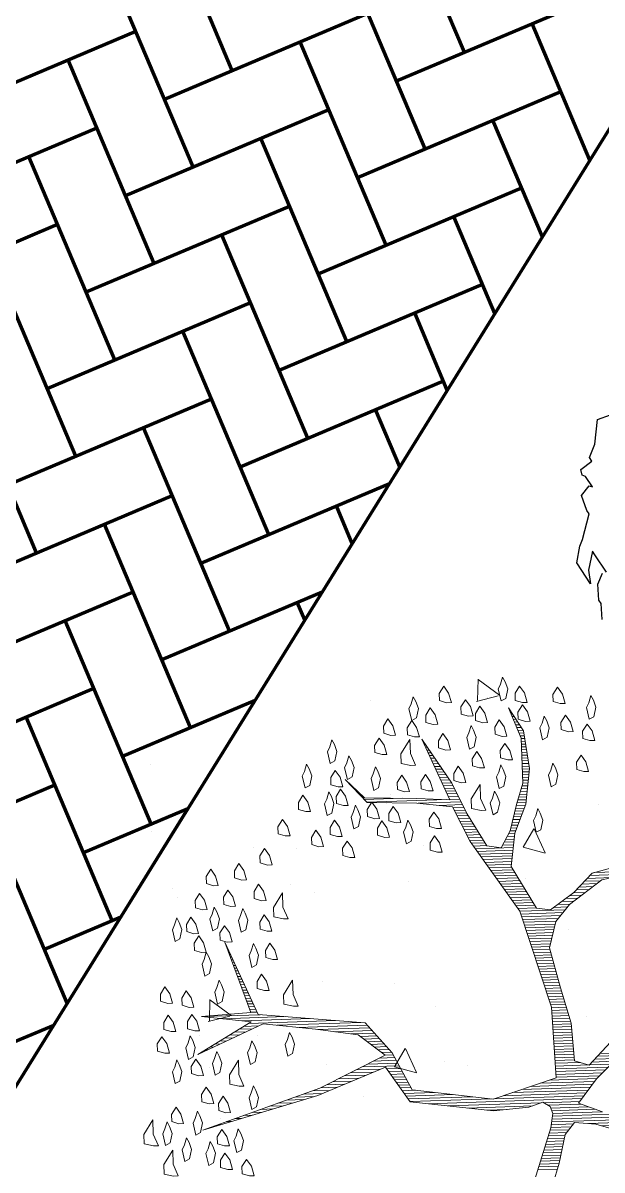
# Model space of a CAD drawing. Header units: millimetres. Extents: x 111 to 1506, y 14 to 566.
# Drawn here: x 227.271 to 228.719, y 175.771 to 178.639 of the extents above; entities that cross this region are included whole.
import ezdxf

# ---------------------------------------------------------------- set-up
doc = ezdxf.new("R2010")
doc.units = ezdxf.units.MM
doc.layers.add('ARBOLES', color=78, linetype='Continuous', lineweight=5)
doc.layers.add('G', color=254, linetype='Continuous', lineweight=5)
doc.layers.add('fer', color=8, linetype='Continuous')

# ---------------------------------------------------------------- blocks, each defined once
blk = doc.blocks.new('tr')
at = {"layer": 'fer', "color": 97}
for p, q in [((1379.3182, 205.1489), (1379.2825, 205.1316)), ((1379.3182, 205.1489), (1379.2825, 205.1316)), ((1379.2052, 205.1142), (1379.1754, 205.0709)), ((1379.2052, 205.1142), (1379.1754, 205.0709)), ((1379.2766, 205.1229), (1379.2409, 205.1056)), ((1379.2766, 205.1229), (1379.2409, 205.1056)), ((1379.2825, 205.1316), (1379.2766, 205.1229)), ((1379.2825, 205.1316), (1379.2766, 205.1229)), ((1379.2409, 205.1056), (1379.2111, 205.1056)), ((1379.2409, 205.1056), (1379.2111, 205.1056)), ((1379.2468, 205.0882), (1379.2111, 205.0363)), ((1379.2468, 205.0882), (1379.2111, 205.0363)), ((1379.2171, 205.0709), (1379.2468, 205.0882)), ((1379.2171, 205.0709), (1379.2468, 205.0882)), ((1379.1695, 205.0622), (1379.2171, 205.0709)), ((1379.1754, 205.0709), (1379.1695, 205.0622)), ((1379.1695, 205.0622), (1379.2171, 205.0709)), ((1379.1754, 205.0709), (1379.1695, 205.0622)), ((1379.1516, 205.0276), (1379.0862, 205.0189)), ((1379.1516, 205.0276), (1379.0862, 205.0189)), ((1379.1695, 205.0276), (1379.1516, 205.0276)), ((1379.1695, 205.0276), (1379.1516, 205.0276)), ((1379.2111, 205.0363), (1379.1695, 205.0276)), ((1379.2111, 205.0363), (1379.1695, 205.0276)), ((1379.0207, 205.0016), (1379.0028, 204.9756)), ((1379.0207, 205.0016), (1379.0028, 204.9756)), ((1379.0207, 204.9929), (1379.0207, 205.0016)), ((1379.0207, 204.9929), (1379.0207, 205.0016)), ((1379.0802, 205.0103), (1379.0505, 204.9843)), ((1379.0802, 205.0103), (1379.0505, 204.9843)), ((1379.0862, 205.0189), (1379.0802, 205.0103)), ((1379.0862, 205.0189), (1379.0802, 205.0103)), ((1379.0862, 205.0189), (1379.0862, 205.0189)), ((1379.0862, 205.0189), (1379.0862, 205.0189)), ((1378.86, 204.9496), (1378.8362, 204.9756)), ((1378.86, 204.9496), (1378.8362, 204.9756)), ((1378.9195, 204.9669), (1378.8898, 204.9583)), ((1378.9195, 204.9669), (1378.8898, 204.9583)), ((1378.9552, 204.9669), (1378.9195, 204.9669)), ((1378.9552, 204.9669), (1378.9195, 204.9669)), ((1378.9612, 204.9756), (1378.9552, 204.9669)), ((1378.9612, 204.9756), (1378.9552, 204.9669)), ((1378.9909, 204.9583), (1378.9612, 204.9756)), ((1378.9909, 204.9583), (1378.9612, 204.9756)), ((1379.0028, 204.9669), (1378.9909, 204.9583)), ((1379.0028, 204.9669), (1378.9909, 204.9583)), ((1379.0028, 204.9756), (1379.0028, 204.9669)), ((1379.0028, 204.9756), (1379.0028, 204.9669)), ((1379.0505, 204.9843), (1379.0207, 204.9929)), ((1379.0505, 204.9843), (1379.0207, 204.9929)), ((1379.0505, 204.9843), (1379.0505, 204.9843)), ((1379.0505, 204.9843), (1379.0505, 204.9843)), ((1379.0505, 204.9843), (1379.0505, 204.9843)), ((1379.0505, 204.9843), (1379.0505, 204.9843)), ((1378.8898, 204.9583), (1378.86, 204.9496)), ((1378.8898, 204.9583), (1378.86, 204.9496))]:
    blk.add_line(p, q, dxfattribs=at)
blk = doc.blocks.new('*X16')
at = {"color": 0}
for p, q in [((17.5775, 17.92), (17.578, 17.92)), ((17.5814, 17.91), (17.584, 17.91)), ((17.5852, 17.9), (17.59, 17.9)), ((17.5891, 17.89), (17.596, 17.89)), ((17.5929, 17.88), (17.602, 17.88)), ((17.5967, 17.87), (17.608, 17.87)), ((17.6006, 17.86), (17.614, 17.86)), ((17.6044, 17.85), (17.62, 17.85)), ((17.2621, 17.82), (17.2622, 17.82)), ((17.2663, 17.81), (17.2685, 17.81)), ((17.6083, 17.84), (17.626, 17.84)), ((17.6121, 17.83), (17.6285, 17.83)), ((17.616, 17.82), (17.6298, 17.82)), ((17.6191, 17.81), (17.631, 17.81)), ((17.2706, 17.8), (17.2748, 17.8)), ((17.2748, 17.79), (17.2811, 17.79)), ((17.279, 17.78), (17.2874, 17.78)), ((17.2832, 17.77), (17.2937, 17.77)), ((17.6191, 17.8), (17.6323, 17.8)), ((17.6191, 17.79), (17.6335, 17.79)), ((17.6191, 17.78), (17.6348, 17.78)), ((17.6191, 17.77), (17.636, 17.77)), ((17.2875, 17.76), (17.3001, 17.76)), ((17.2917, 17.75), (17.3064, 17.75)), ((17.2959, 17.74), (17.3127, 17.74)), ((17.3002, 17.73), (17.319, 17.73)), ((17.6191, 17.76), (17.6373, 17.76)), ((17.6191, 17.75), (17.6385, 17.75)), ((17.6191, 17.74), (17.6398, 17.74)), ((17.6191, 17.73), (17.641, 17.73)), ((16.9852, 17.68), (16.9856, 17.68)), ((17.3044, 17.72), (17.3253, 17.72)), ((17.3086, 17.71), (17.3316, 17.71)), ((17.3129, 17.7), (17.3379, 17.7)), ((17.3171, 17.69), (17.3443, 17.69)), ((17.3213, 17.68), (17.3506, 17.68)), ((17.6191, 17.72), (17.6423, 17.72)), ((17.6191, 17.71), (17.6435, 17.71)), ((17.6191, 17.7), (17.6445, 17.7)), ((17.6191, 17.69), (17.6431, 17.69)), ((17.6191, 17.68), (17.6418, 17.68)), ((16.9942, 17.67), (16.9956, 17.67)), ((17.0032, 17.66), (17.0056, 17.66)), ((17.0122, 17.65), (17.0156, 17.65)), ((17.0212, 17.64), (17.0256, 17.64)), ((17.3256, 17.67), (17.3569, 17.67)), ((17.3298, 17.66), (17.3632, 17.66)), ((17.334, 17.65), (17.368, 17.65)), ((17.3382, 17.64), (17.3727, 17.64)), ((17.6157, 17.64), (17.6365, 17.64)), ((17.619, 17.65), (17.6378, 17.65)), ((17.6191, 17.67), (17.6405, 17.67)), ((17.6191, 17.66), (17.6391, 17.66)), ((17.0302, 17.63), (17.0356, 17.63)), ((17.0392, 17.62), (17.0456, 17.62)), ((17.0482, 17.61), (17.1861, 17.61)), ((17.0572, 17.6), (17.3444, 17.6)), ((17.3425, 17.63), (17.3773, 17.63)), ((17.3467, 17.62), (17.3819, 17.62)), ((17.3509, 17.61), (17.3865, 17.61)), ((17.3552, 17.6), (17.3911, 17.6)), ((17.6024, 17.6), (17.6311, 17.6)), ((17.6057, 17.61), (17.6325, 17.61)), ((17.6091, 17.62), (17.6338, 17.62)), ((17.6124, 17.63), (17.6351, 17.63)), ((17.2417, 17.59), (17.3957, 17.59)), ((17.3167, 17.58), (17.4003, 17.58)), ((17.3657, 17.57), (17.405, 17.57)), ((17.3704, 17.56), (17.4096, 17.56)), ((17.5899, 17.56), (17.6219, 17.56)), ((17.5926, 17.57), (17.6261, 17.57)), ((17.5957, 17.58), (17.6285, 17.58)), ((17.5991, 17.59), (17.6298, 17.59)), ((17.3751, 17.55), (17.4142, 17.55)), ((17.3797, 17.54), (17.4197, 17.54)), ((17.3844, 17.53), (17.4254, 17.53)), ((17.3891, 17.52), (17.4311, 17.52)), ((17.579, 17.52), (17.6053, 17.52)), ((17.5817, 17.53), (17.6094, 17.53)), ((17.5844, 17.54), (17.6136, 17.54)), ((17.5872, 17.55), (17.6178, 17.55)), ((17.3937, 17.51), (17.4369, 17.51)), ((17.3984, 17.5), (17.4426, 17.5)), ((17.4031, 17.49), (17.4483, 17.49)), ((17.4077, 17.48), (17.454, 17.48)), ((17.568, 17.48), (17.5886, 17.48)), ((17.5708, 17.49), (17.5928, 17.49)), ((17.5735, 17.5), (17.5969, 17.5)), ((17.5762, 17.51), (17.6011, 17.51)), ((17.4124, 17.47), (17.4597, 17.47)), ((17.4171, 17.46), (17.4654, 17.46)), ((17.4217, 17.45), (17.4711, 17.45)), ((17.4276, 17.44), (17.4769, 17.44)), ((17.5452, 17.44), (17.5806, 17.44)), ((17.5509, 17.45), (17.582, 17.45)), ((17.5566, 17.46), (17.5834, 17.46)), ((17.5623, 17.47), (17.5849, 17.47)), ((17.4343, 17.43), (17.4826, 17.43)), ((17.441, 17.42), (17.5777, 17.42)), ((17.4476, 17.41), (17.5763, 17.41)), ((17.4543, 17.4), (17.5749, 17.4)), ((17.5394, 17.43), (17.5792, 17.43)), ((17.461, 17.39), (17.5734, 17.39)), ((17.4676, 17.38), (17.572, 17.38)), ((17.4743, 17.37), (17.5706, 17.37)), ((17.481, 17.36), (17.5692, 17.36)), ((17.4876, 17.35), (17.5695, 17.35)), ((17.4943, 17.34), (17.5751, 17.34)), ((17.501, 17.33), (17.5807, 17.33)), ((17.5076, 17.32), (17.5862, 17.32)), ((17.5143, 17.31), (17.5918, 17.31)), ((17.8487, 17.31), (17.9816, 17.31)), ((17.8637, 17.32), (18.0288, 17.32)), ((17.521, 17.3), (17.5973, 17.3)), ((17.5276, 17.29), (17.6029, 17.29)), ((17.5343, 17.28), (17.6084, 17.28)), ((17.541, 17.27), (17.614, 17.27)), ((17.8087, 17.27), (17.859, 17.27)), ((17.8187, 17.28), (17.873, 17.28)), ((17.8287, 17.29), (17.887, 17.29)), ((17.8387, 17.3), (17.9283, 17.3)), ((17.5476, 17.26), (17.6195, 17.26)), ((17.5543, 17.25), (17.6251, 17.25)), ((17.561, 17.24), (17.6307, 17.24)), ((17.5676, 17.23), (17.6362, 17.23)), ((17.7599, 17.23), (17.803, 17.23)), ((17.7741, 17.24), (17.817, 17.24)), ((17.7884, 17.25), (17.831, 17.25)), ((17.7987, 17.26), (17.845, 17.26)), ((17.5743, 17.22), (17.6418, 17.22)), ((17.581, 17.21), (17.6473, 17.21)), ((17.5876, 17.2), (17.6529, 17.2)), ((17.5939, 17.19), (17.7568, 17.19)), ((17.717, 17.2), (17.7653, 17.2)), ((17.7313, 17.21), (17.775, 17.21)), ((17.7456, 17.22), (17.789, 17.22)), ((17.5968, 17.18), (17.7482, 17.18)), ((17.5998, 17.17), (17.7396, 17.17)), ((17.6027, 17.16), (17.731, 17.16)), ((17.6056, 17.15), (17.7225, 17.15)), ((16.5321, 17.11), (16.5325, 17.11)), ((17.6085, 17.14), (17.7189, 17.14)), ((17.6115, 17.13), (17.7161, 17.13)), ((17.6144, 17.12), (17.7134, 17.12)), ((17.6173, 17.11), (17.7107, 17.11)), ((16.5355, 17.1), (16.5367, 17.1)), ((16.5388, 17.09), (16.5409, 17.09)), ((16.5421, 17.08), (16.5451, 17.08)), ((16.5454, 17.07), (16.5493, 17.07)), ((17.6203, 17.1), (17.7079, 17.1)), ((17.6232, 17.09), (17.7052, 17.09)), ((17.6261, 17.08), (17.7025, 17.08)), ((17.629, 17.07), (17.6998, 17.07)), ((16.5488, 17.06), (16.5535, 17.06)), ((16.5521, 17.05), (16.5577, 17.05)), ((16.5554, 17.04), (16.5619, 17.04)), ((16.5588, 17.03), (16.566, 17.03)), ((17.632, 17.06), (17.697, 17.06)), ((17.6349, 17.05), (17.6968, 17.05)), ((17.6378, 17.04), (17.6992, 17.04)), ((17.6407, 17.03), (17.7015, 17.03)), ((16.5621, 17.02), (16.5702, 17.02)), ((16.5654, 17.01), (16.5744, 17.01)), ((16.5688, 17), (16.5786, 17)), ((16.5721, 16.99), (16.5828, 16.99)), ((16.5754, 16.98), (16.587, 16.98)), ((17.6437, 17.02), (17.7039, 17.02)), ((17.6466, 17.01), (17.7062, 17.01)), ((17.6495, 17), (17.7086, 17)), ((17.6524, 16.99), (17.7109, 16.99)), ((17.6554, 16.98), (17.7133, 16.98)), ((16.5788, 16.97), (16.5912, 16.97)), ((16.5821, 16.96), (16.5954, 16.96)), ((16.5854, 16.95), (16.5996, 16.95)), ((16.5888, 16.94), (16.6038, 16.94)), ((17.6583, 16.97), (17.7156, 16.97)), ((17.6612, 16.96), (17.718, 16.96)), ((17.6642, 16.95), (17.7204, 16.95)), ((17.6671, 16.94), (17.7227, 16.94)), ((16.5921, 16.93), (16.608, 16.93)), ((16.5954, 16.92), (16.6122, 16.92)), ((16.5988, 16.91), (16.6164, 16.91)), ((16.6021, 16.9), (16.6206, 16.9)), ((17.67, 16.93), (17.7251, 16.93)), ((17.6729, 16.92), (17.7274, 16.92)), ((17.6759, 16.91), (17.7298, 16.91)), ((17.6788, 16.9), (17.7324, 16.9)), ((16.6054, 16.89), (16.6248, 16.89)), ((16.6088, 16.88), (16.629, 16.88)), ((16.6121, 16.87), (16.6331, 16.87)), ((16.6154, 16.86), (16.6373, 16.86)), ((17.6817, 16.89), (17.7351, 16.89)), ((17.6846, 16.88), (17.7378, 16.88)), ((17.6876, 16.87), (17.7404, 16.87)), ((17.6905, 16.86), (17.7431, 16.86)), ((16.443, 16.85), (16.6488, 16.85)), ((16.513, 16.84), (16.7388, 16.84)), ((16.583, 16.83), (16.8288, 16.83)), ((16.6062, 16.82), (16.9188, 16.82)), ((17.6934, 16.85), (17.7458, 16.85)), ((17.6957, 16.84), (17.7484, 16.84)), ((17.6961, 16.83), (17.7511, 16.83)), ((17.6964, 16.82), (17.7538, 16.82)), ((16.5355, 16.78), (16.5722, 16.78)), ((16.5531, 16.79), (16.5956, 16.79)), ((16.5708, 16.8), (16.6189, 16.8)), ((16.5885, 16.81), (16.6422, 16.81)), ((16.7083, 16.81), (17.0088, 16.81)), ((16.7816, 16.8), (17.0309, 16.8)), ((16.8532, 16.79), (17.0394, 16.79)), ((16.9132, 16.78), (17.0478, 16.78)), ((17.6967, 16.81), (17.7564, 16.81)), ((17.6971, 16.8), (17.7591, 16.8)), ((17.6974, 16.79), (17.7618, 16.79)), ((17.6977, 16.78), (17.7639, 16.78)), ((16.4647, 16.74), (16.4789, 16.74)), ((16.4824, 16.75), (16.5022, 16.75)), ((16.5001, 16.76), (16.5256, 16.76)), ((16.5178, 16.77), (16.5489, 16.77)), ((16.9732, 16.77), (17.0563, 16.77)), ((17.0054, 16.76), (17.0647, 16.76)), ((17.0177, 16.75), (17.0732, 16.75)), ((17.0299, 16.74), (17.0817, 16.74)), ((17.6981, 16.77), (17.7645, 16.77)), ((17.6984, 16.76), (17.7651, 16.76)), ((17.6987, 16.75), (17.7657, 16.75)), ((17.6991, 16.74), (17.7664, 16.74)), ((16.4293, 16.72), (16.4322, 16.72)), ((16.447, 16.73), (16.4556, 16.73)), ((17.0421, 16.73), (17.0901, 16.73)), ((17.0543, 16.72), (17.0986, 16.72)), ((17.0665, 16.71), (17.1071, 16.71)), ((17.0788, 16.7), (17.1155, 16.7)), ((17.6994, 16.73), (17.767, 16.73)), ((17.6997, 16.72), (17.7676, 16.72)), ((17.7001, 16.71), (17.7682, 16.71)), ((17.7004, 16.7), (17.7689, 16.7)), ((17.0073, 16.65), (17.1413, 16.65)), ((17.0288, 16.66), (17.1363, 16.66)), ((17.0504, 16.67), (17.1313, 16.67)), ((17.0719, 16.68), (17.1263, 16.68)), ((17.091, 16.69), (17.1213, 16.69)), ((17.7007, 16.69), (17.7695, 16.69)), ((17.7011, 16.68), (17.7701, 16.68)), ((17.7014, 16.67), (17.7707, 16.67)), ((17.7017, 16.66), (17.7714, 16.66)), ((17.7021, 16.65), (17.772, 16.65)), ((17.8435, 16.65), (17.924, 16.65)), ((17.8535, 16.66), (17.9345, 16.66)), ((17.8635, 16.67), (17.9451, 16.67)), ((16.9211, 16.61), (16.995, 16.61)), ((16.9427, 16.62), (17.0214, 16.62)), ((16.9642, 16.63), (17.0477, 16.63)), ((16.9858, 16.64), (17.0741, 16.64)), ((17.0964, 16.64), (17.1463, 16.64)), ((17.1031, 16.63), (17.1513, 16.63)), ((17.1097, 16.62), (17.1563, 16.62)), ((17.1164, 16.61), (17.1613, 16.61)), ((17.7024, 16.64), (17.7924, 16.64)), ((17.7027, 16.63), (17.8224, 16.63)), ((17.7031, 16.62), (17.8923, 16.62)), ((17.7034, 16.61), (17.8818, 16.61)), ((17.8235, 16.63), (17.9029, 16.63)), ((17.8335, 16.64), (17.9134, 16.64)), ((16.8265, 16.57), (16.8895, 16.57)), ((16.8565, 16.58), (16.9159, 16.58)), ((16.8781, 16.59), (16.9423, 16.59)), ((16.8996, 16.6), (16.9686, 16.6)), ((17.1231, 16.6), (17.1663, 16.6)), ((17.1297, 16.59), (17.1713, 16.59)), ((17.1364, 16.58), (17.1763, 16.58)), ((17.1431, 16.57), (17.1813, 16.57)), ((17.646, 16.57), (17.8418, 16.57)), ((17.6798, 16.58), (17.8501, 16.58)), ((17.7037, 16.6), (17.8712, 16.6)), ((17.7041, 16.59), (17.8606, 16.59)), ((16.7015, 16.53), (16.7578, 16.53)), ((16.7328, 16.54), (16.7955, 16.54)), ((16.764, 16.55), (16.8332, 16.55)), ((16.7953, 16.56), (16.8632, 16.56)), ((17.1497, 16.56), (17.1971, 16.56)), ((17.1564, 16.55), (17.2651, 16.55)), ((17.163, 16.54), (17.3331, 16.54)), ((17.1697, 16.53), (17.401, 16.53)), ((17.511, 16.53), (17.8098, 16.53)), ((17.5448, 16.54), (17.8178, 16.54)), ((17.5785, 16.55), (17.8258, 16.55)), ((17.6123, 16.56), (17.8338, 16.56)), ((16.5765, 16.49), (16.607, 16.49)), ((16.6078, 16.5), (16.6447, 16.5)), ((16.639, 16.51), (16.6824, 16.51)), ((16.6703, 16.52), (16.7201, 16.52)), ((17.1764, 16.52), (17.469, 16.52)), ((17.2412, 16.51), (17.7938, 16.51)), ((17.3112, 16.5), (17.6466, 16.5)), ((17.3812, 16.49), (17.6166, 16.49)), ((17.4773, 16.52), (17.8018, 16.52)), ((17.6564, 16.5), (17.7858, 16.5)), ((17.6714, 16.49), (17.7899, 16.49)), ((16.4515, 16.45), (16.4563, 16.45)), ((16.4828, 16.46), (16.494, 16.46)), ((16.514, 16.47), (16.5317, 16.47)), ((16.5453, 16.48), (16.5693, 16.48)), ((17.4512, 16.48), (17.5245, 16.48)), ((17.6804, 16.48), (17.8149, 16.48)), ((17.6837, 16.47), (17.8399, 16.47)), ((17.6855, 16.45), (17.8986, 16.45)), ((17.687, 16.46), (17.8649, 16.46)), ((17.6789, 16.41), (17.7512, 16.41)), ((17.6805, 16.42), (17.7592, 16.42)), ((17.6822, 16.43), (17.9666, 16.43)), ((17.6839, 16.44), (17.9326, 16.44)), ((17.8145, 16.42), (18.0006, 16.42)), ((17.8617, 16.41), (18.0157, 16.41)), ((17.6653, 16.37), (17.7264, 16.37)), ((17.6687, 16.38), (17.7289, 16.38)), ((17.6722, 16.39), (17.7352, 16.39)), ((17.6757, 16.4), (17.7432, 16.4)), ((17.648, 16.32), (17.7139, 16.32)), ((17.6514, 16.33), (17.7164, 16.33)), ((17.6549, 16.34), (17.7189, 16.34)), ((17.6584, 16.35), (17.7214, 16.35)), ((17.6618, 16.36), (17.7239, 16.36)), ((17.6341, 16.28), (17.7038, 16.28)), ((17.6376, 16.29), (17.7064, 16.29)), ((17.6411, 16.3), (17.7089, 16.3)), ((17.6445, 16.31), (17.7114, 16.31)), ((17.6272, 16.26), (17.6971, 16.26)), ((17.6307, 16.27), (17.7005, 16.27))]:
    blk.add_line(p, q, dxfattribs=at)
blk = doc.blocks.new('E1E')
at = {"layer": 'ARBOLES', "ltscale": 0.2}
for p, q in [((96.6386, 58.7496), (96.6386, 58.7496)), ((96.7277, 58.6218), (96.7277, 58.6218)), ((96.2657, 58.527), (96.2657, 58.527)), ((96.7897, 58.5418), (96.7897, 58.5418)), ((96.7825, 58.4946), (96.7278, 58.4546)), ((96.8025, 58.431), (96.78, 58.4907)), ((96.4032, 58.4799), (96.4032, 58.4799)), ((96.6289, 58.4788), (96.6289, 58.4788)), ((96.8019, 58.4317), (96.7246, 58.4514)), ((96.0502, 58.4349), (96.0502, 58.4349)), ((96.2019, 58.3461), (96.1439, 58.4008)), ((96.2114, 58.4099), (96.1441, 58.4015)), ((96.2025, 58.3466), (96.2117, 58.4097)), ((96.0113, 58.3231), (96.0113, 58.3231)), ((96.0788, 58.338), (96.0788, 58.338)), ((96.5104, 58.2531), (96.5104, 58.2531)), ((95.7543, 58.1961), (95.7543, 58.1961)), ((96.1659, 58.1962), (96.1659, 58.1962)), ((96.3063, 58.1771), (96.3063, 58.1771)), ((97.0096, 58.183), (97.0096, 58.183)), ((97.032, 58.1625), (97.032, 58.1625)), ((95.7346, 58.0534), (95.7346, 58.0534)), ((96.6306, 58.0145), (96.6306, 58.0145)), ((96.7075, 58.0206), (96.7075, 58.0206)), ((97.1546, 58.0293), (97.1546, 58.0293)), ((96.8535, 57.957), (96.8535, 57.957)), ((96.7329, 57.9133), (96.7329, 57.9133)), ((96.3831, 57.8787), (96.3831, 57.8787)), ((95.8816, 57.8288), (95.8816, 57.8288)), ((97.2321, 57.8433), (97.2321, 57.8433)), ((96.3808, 57.7588), (96.3808, 57.7588)), ((96.0586, 57.7367), (96.0586, 57.7367)), ((96.5308, 57.6837), (96.5308, 57.6837)), ((96.5309, 57.6553), (96.5309, 57.6553)), ((96.0916, 57.5886), (96.0336, 57.6433)), ((96.1011, 57.6524), (96.0338, 57.644)), ((96.0922, 57.5891), (96.1014, 57.6522)), ((97.0189, 57.5576), (97.0189, 57.5576)), ((96.9955, 57.5021), (96.9955, 57.5021)), ((95.9403, 57.448), (95.9403, 57.448)), ((96.6945, 57.4157), (96.6945, 57.4157)), ((96.4995, 57.3914), (96.4995, 57.3914)), ((96.3968, 57.2987), (96.3421, 57.2587)), ((96.4168, 57.2351), (96.3942, 57.2948)), ((96.2526, 57.2622), (96.2526, 57.2622)), ((96.4161, 57.2358), (96.3388, 57.2555)), ((96.37, 57.2738), (96.37, 57.2738))]:
    blk.add_line(p, q, dxfattribs=at)
for points in [[(95.6373, 58.5593), (95.6439, 58.4921), (95.6591, 58.4054), (95.6476, 58.3613), (95.5861, 58.3417), (95.4965, 58.333)], [(95.5811, 58.3005), (95.6577, 58.3035), (95.6347, 58.2152), (95.5632, 58.0431)], [(95.6102, 58.0251), (95.6715, 58.1849), (95.7164, 58.1893), (95.7692, 58.0881), (95.8387, 58.0021), (95.9139, 57.9032), (95.9263, 57.8229), (95.9075, 57.76), (95.8454, 57.6544), (95.75, 57.5886)], [(95.8274, 57.6074), (95.8801, 57.6465), (95.909, 57.7217), (95.9538, 57.7962), (95.9957, 57.8071), (96.1128, 57.719), (96.1404, 57.6221), (96.1426, 57.5296), (96.173, 57.4262), (96.2324, 57.3279), (96.3004, 57.2803), (96.2302, 57.3504), (96.1752, 57.4739), (96.1686, 57.5412), (96.1563, 57.6214), (96.162, 57.6785), (96.2039, 57.6894), (96.2965, 57.6215), (96.3732, 57.5543), (96.5063, 57.4655), (96.3594, 57.6027), (96.4534, 57.6368), (96.5994, 57.694), (96.6746, 57.6651), (96.5871, 57.7041), (96.4476, 57.6498), (96.3442, 57.6194), (96.2553, 57.6966), (96.0383, 57.8338), (95.8415, 58.0658), (95.7481, 58.258), (95.9006, 58.3882), (96.1362, 58.4542), (96.2345, 58.3733), (96.3437, 58.3206), (96.6509, 58.4184), (96.8252, 58.2544), (96.6733, 58.4206), (96.807, 58.4879), (96.6617, 58.4466), (96.7737, 58.5977), (96.6263, 58.4386), (96.4745, 58.3944), (96.3488, 58.3618), (96.2512, 58.3884), (96.3956, 58.5541), (96.6745, 58.803), (96.3934, 58.5765), (96.2367, 58.421), (96.1282, 58.4896), (95.8861, 58.4207), (95.7914, 58.3708), (95.7582, 58.3404), (95.7329, 58.3447), (95.7177, 58.3613), (95.7068, 58.4033), (95.69, 58.5984)]]:
    blk.add_lwpolyline(points, dxfattribs=at)
for points in [[(96.704, 58.9642), (96.7329, 58.9693), (96.7445, 58.9433), (96.7359, 58.8926), (96.7185, 58.9317), (96.691, 58.9584)], [(96.7091, 58.8652), (96.7098, 58.8811), (96.6889, 58.9107), (96.6787, 58.8984), (96.6838, 58.8695), (96.699, 58.8529), (96.7113, 58.8428)], [(96.7937, 58.9028), (96.8226, 58.9079), (96.8342, 58.8819), (96.8255, 58.8313), (96.8082, 58.8703), (96.7807, 58.897)], [(96.493, 58.878), (96.5154, 58.8802), (96.5241, 58.8607), (96.5198, 58.8354), (96.4981, 58.8491), (96.48, 58.8722)], [(96.5602, 58.8846), (96.5826, 58.8868), (96.5913, 58.8672), (96.587, 58.8419), (96.5653, 58.8557), (96.5472, 58.8788)], [(96.6383, 58.8492), (96.639, 58.8651), (96.618, 58.8947), (96.6079, 58.8824), (96.613, 58.8535), (96.6282, 58.8369), (96.6405, 58.8268)], [(96.7814, 58.8428), (96.7821, 58.8587), (96.7612, 58.8883), (96.7511, 58.876), (96.7561, 58.8471), (96.7713, 58.8305), (96.7836, 58.8204)], [(96.5747, 58.7819), (96.5754, 58.7978), (96.5545, 58.8275), (96.5443, 58.8152), (96.5494, 58.7863), (96.5646, 58.7696), (96.5769, 58.7595)], [(96.5957, 58.8224), (96.6181, 58.8246), (96.6268, 58.8051), (96.6224, 58.7798), (96.6007, 58.7935), (96.5827, 58.8166)], [(96.7085, 58.7791), (96.7092, 58.795), (96.6882, 58.8247), (96.6781, 58.8124), (96.6832, 58.7835), (96.6984, 58.7668), (96.7107, 58.7567)], [(96.7482, 58.8124), (96.7706, 58.8146), (96.7793, 58.7951), (96.775, 58.7698), (96.7533, 58.7835), (96.7352, 58.8066)], [(96.6297, 58.7285), (96.6521, 58.7307), (96.6608, 58.7111), (96.6565, 58.6858), (96.6348, 58.6996), (96.6167, 58.7227)], [(96.6868, 58.7227), (96.7092, 58.7249), (96.7179, 58.7054), (96.7136, 58.6801), (96.6919, 58.6938), (96.6738, 58.7169)], [(96.5813, 58.6446), (96.582, 58.6605), (96.5611, 58.6901), (96.551, 58.6778), (96.556, 58.6489), (96.5712, 58.6323), (96.5835, 58.6222)], [(96.8242, 58.6592), (96.8249, 58.6751), (96.8039, 58.7047), (96.7938, 58.6924), (96.7989, 58.6635), (96.8141, 58.6469), (96.8264, 58.6368)], [(96.7476, 58.6563), (96.77, 58.6585), (96.7787, 58.6389), (96.7744, 58.6136), (96.7527, 58.6274), (96.7346, 58.6505)], [(96.6225, 58.6396), (96.6515, 58.6446), (96.663, 58.6186), (96.6544, 58.568), (96.637, 58.607), (96.6095, 58.6338)], [(96.7223, 58.5905), (96.7231, 58.6064), (96.7021, 58.636), (96.692, 58.6237), (96.697, 58.5948), (96.7122, 58.5782), (96.7245, 58.5681)], [(96.8142, 58.5768), (96.8149, 58.5927), (96.7939, 58.6223), (96.7838, 58.61), (96.7889, 58.5811), (96.804, 58.5645), (96.8163, 58.5544)], [(96.8676, 58.6318), (96.89, 58.634), (96.8987, 58.6144), (96.8944, 58.5891), (96.8727, 58.6029), (96.8546, 58.626)], [(96.6364, 58.521), (96.6371, 58.5369), (96.6161, 58.5665), (96.606, 58.5542), (96.6111, 58.5253), (96.6263, 58.5087), (96.6385, 58.4986)], [(96.8742, 58.5645), (96.8966, 58.5667), (96.9053, 58.5472), (96.9009, 58.5219), (96.8792, 58.5356), (96.8612, 58.5588)], [(96.8091, 58.5356), (96.8315, 58.5378), (96.8402, 58.5183), (96.8359, 58.493), (96.8142, 58.5067), (96.7961, 58.5298)], [(96.541, 58.4552), (96.5417, 58.4711), (96.5207, 58.5007), (96.5106, 58.4884), (96.5157, 58.4595), (96.5309, 58.4429), (96.5432, 58.4328)], [(96.9154, 58.4894), (96.9378, 58.4916), (96.9465, 58.4721), (96.9422, 58.4468), (96.9205, 58.4605), (96.9024, 58.4836)], [(96.8511, 58.4763), (96.8735, 58.4785), (96.8822, 58.459), (96.8779, 58.4337), (96.8562, 58.4474), (96.8381, 58.4705)], [(96.7962, 58.3896), (96.7969, 58.4055), (96.7759, 58.4351), (96.7658, 58.4228), (96.7709, 58.3939), (96.7861, 58.3773), (96.7984, 58.3671)], [(96.562, 58.3554), (96.5909, 58.3605), (96.6025, 58.3345), (96.5939, 58.2839), (96.5765, 58.3229), (96.549, 58.3496)], [(96.6603, 58.3446), (96.6828, 58.3468), (96.6914, 58.3273), (96.6871, 58.302), (96.6654, 58.3157), (96.6473, 58.3388)], [(96.8635, 58.326), (96.8642, 58.3419), (96.8432, 58.3715), (96.8331, 58.3592), (96.8382, 58.3303), (96.8534, 58.3137), (96.8657, 58.3036)], [(96.8787, 58.3094), (96.9011, 58.3116), (96.9098, 58.292), (96.9055, 58.2667), (96.8838, 58.2805), (96.8657, 58.3036)], [(96.7421, 58.2486), (96.7428, 58.2645), (96.7218, 58.2941), (96.7117, 58.2818), (96.7168, 58.2529), (96.732, 58.2363), (96.7443, 58.2261)], [(96.985, 58.2632), (96.9857, 58.2791), (96.9647, 58.3087), (96.9546, 58.2964), (96.9597, 58.2675), (96.9749, 58.2509), (96.9872, 58.2408)], [(96.672, 58.2485), (96.6944, 58.2507), (96.7031, 58.2312), (96.6988, 58.2059), (96.6771, 58.2196), (96.659, 58.2427)], [(96.8187, 58.2515), (96.8411, 58.2537), (96.8498, 58.2342), (96.8455, 58.2089), (96.8238, 58.2226), (96.8057, 58.2457)], [(96.9214, 58.266), (96.9438, 58.2682), (96.9525, 58.2487), (96.9481, 58.2234), (96.9264, 58.2371), (96.9084, 58.2602)], [(96.8116, 58.1626), (96.8123, 58.1785), (96.7913, 58.2081), (96.7812, 58.1958), (96.7863, 58.1669), (96.8014, 58.1503), (96.8137, 58.1402)], [(96.8925, 58.1908), (96.8932, 58.2067), (96.8722, 58.2364), (96.8621, 58.2241), (96.8672, 58.1951), (96.8824, 58.1785), (96.8947, 58.1684)], [(96.7197, 58.1762), (96.7422, 58.1784), (96.7508, 58.1589), (96.7465, 58.1336), (96.7248, 58.1473), (96.7067, 58.1705)], [(96.9243, 58.1894), (96.9467, 58.1916), (96.9554, 58.1721), (96.9511, 58.1468), (96.9294, 58.1605), (96.9113, 58.1836)], [(96.8492, 58.1481), (96.8716, 58.1503), (96.8803, 58.1308), (96.8759, 58.1055), (96.8542, 58.1192), (96.8362, 58.1423)], [(96.6887, 58.1235), (96.7176, 58.1285), (96.7292, 58.1025), (96.7206, 58.0519), (96.7032, 58.0909), (96.6757, 58.1177)], [(96.9208, 58.1099), (96.9432, 58.1121), (96.9518, 58.0926), (96.9475, 58.0672), (96.9258, 58.081), (96.9077, 58.1041)], [(96.7704, 58.0975), (96.7928, 58.0997), (96.8015, 58.0802), (96.7972, 58.0549), (96.7755, 58.0686), (96.7574, 58.0917)], [(96.8485, 58.0621), (96.8709, 58.0643), (96.8796, 58.0448), (96.8753, 58.0195), (96.8536, 58.0332), (96.8355, 58.0563)], [(96.7943, 57.9912), (96.8167, 57.9934), (96.8254, 57.9739), (96.8211, 57.9486), (96.7994, 57.9623), (96.7813, 57.9854)], [(96.5725, 57.8769), (96.5949, 57.879), (96.6036, 57.8595), (96.5993, 57.8342), (96.5776, 57.848), (96.5595, 57.8711)], [(96.6715, 57.882), (96.6939, 57.8842), (96.7026, 57.8647), (96.6983, 57.8394), (96.6766, 57.8531), (96.6585, 57.8762)], [(96.7771, 57.89), (96.7995, 57.8922), (96.8082, 57.8727), (96.8038, 57.8474), (96.7821, 57.8611), (96.764, 57.8842)], [(96.6311, 57.8328), (96.6535, 57.835), (96.6622, 57.8155), (96.6578, 57.7902), (96.6362, 57.8039), (96.6181, 57.827)], [(96.6145, 57.7475), (96.6152, 57.7634), (96.5942, 57.793), (96.5841, 57.7807), (96.5892, 57.7518), (96.6044, 57.7352), (96.6167, 57.7251)], [(96.7475, 57.7989), (96.7699, 57.8011), (96.7786, 57.7816), (96.7743, 57.7563), (96.7526, 57.77), (96.7345, 57.7931)], [(96.3347, 57.7632), (96.3571, 57.7654), (96.3658, 57.7459), (96.3615, 57.7206), (96.3398, 57.7343), (96.3217, 57.7574)], [(96.4511, 57.7293), (96.4519, 57.7452), (96.4309, 57.7748), (96.4208, 57.7625), (96.4258, 57.7336), (96.441, 57.717), (96.4533, 57.7069)], [(96.4981, 57.7814), (96.5205, 57.7836), (96.5292, 57.7641), (96.5249, 57.7388), (96.5032, 57.7525), (96.4851, 57.7756)], [(96.7034, 57.7403), (96.7041, 57.7562), (96.6832, 57.7859), (96.673, 57.7736), (96.6781, 57.7446), (96.6933, 57.728), (96.7056, 57.7179)], [(96.483, 57.7279), (96.5054, 57.7301), (96.5141, 57.7106), (96.5097, 57.6853), (96.488, 57.699), (96.4699, 57.7221)], [(96.5473, 57.7409), (96.5697, 57.7431), (96.5784, 57.7236), (96.5741, 57.6983), (96.5524, 57.712), (96.5343, 57.7351)], [(96.6492, 57.7396), (96.6716, 57.7417), (96.6803, 57.7222), (96.676, 57.6969), (96.6543, 57.7107), (96.6362, 57.7338)], [(96.7967, 57.6883), (96.7974, 57.7042), (96.7764, 57.7339), (96.7663, 57.7216), (96.7714, 57.6927), (96.7866, 57.676), (96.7989, 57.6659)], [(96.3637, 57.6982), (96.3861, 57.7003), (96.3948, 57.6808), (96.3905, 57.6555), (96.3688, 57.6692), (96.3507, 57.6924)], [(96.6854, 57.6933), (96.7078, 57.6955), (96.7165, 57.676), (96.7122, 57.6507), (96.6905, 57.6644), (96.6724, 57.6875)], [(96.6023, 57.6174), (96.603, 57.6333), (96.582, 57.6629), (96.5719, 57.6506), (96.577, 57.6217), (96.5922, 57.6051), (96.6045, 57.595)], [(96.6883, 57.6167), (96.689, 57.6326), (96.6681, 57.6622), (96.6579, 57.6499), (96.663, 57.621), (96.6782, 57.6044), (96.6905, 57.5943)], [(96.4946, 57.6317), (96.517, 57.6339), (96.5257, 57.6144), (96.5214, 57.5891), (96.4997, 57.6028), (96.4816, 57.626)], [(96.7541, 57.5914), (96.7548, 57.6073), (96.7339, 57.637), (96.7237, 57.6247), (96.7288, 57.5958), (96.744, 57.5791), (96.7563, 57.569)], [(96.1021, 57.5505), (96.1028, 57.5664), (96.0818, 57.596), (96.0717, 57.5837), (96.0768, 57.5548), (96.092, 57.5382), (96.1043, 57.5281)], [(96.2424, 57.5506), (96.2431, 57.5665), (96.2221, 57.5961), (96.212, 57.5838), (96.2171, 57.5549), (96.2322, 57.5383), (96.2445, 57.5282)], [(96.2604, 57.5976), (96.2893, 57.6027), (96.3009, 57.5767), (96.2923, 57.5261), (96.2749, 57.5651), (96.2474, 57.5918)], [(96.4295, 57.6028), (96.452, 57.605), (96.4606, 57.5855), (96.4563, 57.5602), (96.4346, 57.5739), (96.4165, 57.597)], [(96.5069, 57.5515), (96.5358, 57.5566), (96.5474, 57.5306), (96.5388, 57.48), (96.5214, 57.519), (96.4939, 57.5457)], [(96.5995, 57.5537), (96.6219, 57.5559), (96.6306, 57.5364), (96.6262, 57.5111), (96.6045, 57.5248), (96.5865, 57.548)], [(96.2547, 57.4704), (96.2554, 57.4863), (96.2344, 57.5159), (96.2243, 57.5036), (96.2294, 57.4747), (96.2446, 57.4581), (96.2569, 57.448)], [(96.3472, 57.5427), (96.3696, 57.5449), (96.3783, 57.5254), (96.374, 57.5001), (96.3523, 57.5138), (96.3342, 57.5369)], [(96.3125, 57.4805), (96.3349, 57.4827), (96.3436, 57.4632), (96.3393, 57.4379), (96.3176, 57.4516), (96.2995, 57.4747)], [(96.5966, 57.4901), (96.619, 57.4923), (96.6277, 57.4728), (96.6234, 57.4475), (96.6017, 57.4612), (96.5836, 57.4843)], [(96.1116, 57.4067), (96.1123, 57.4226), (96.0913, 57.4522), (96.0812, 57.4399), (96.0863, 57.411), (96.1015, 57.3944), (96.1138, 57.3842)], [(96.4268, 57.469), (96.4492, 57.4712), (96.4578, 57.4517), (96.4535, 57.4264), (96.4318, 57.4401), (96.4137, 57.4633)], [(96.5287, 57.4677), (96.5511, 57.4699), (96.5598, 57.4503), (96.5555, 57.425), (96.5338, 57.4388), (96.5157, 57.4619)], [(96.2432, 57.4263), (96.2656, 57.4285), (96.2743, 57.4089), (96.2699, 57.3836), (96.2482, 57.3974), (96.2302, 57.4205)], [(96.382, 57.3946), (96.3827, 57.4105), (96.3617, 57.4401), (96.3516, 57.4278), (96.3567, 57.3989), (96.3719, 57.3823), (96.3842, 57.3721)], [(96.4911, 57.412), (96.5135, 57.4142), (96.5222, 57.3947), (96.5179, 57.3694), (96.4962, 57.3831), (96.4781, 57.4062)], [(96.5757, 57.3795), (96.5764, 57.3954), (96.5555, 57.425), (96.5453, 57.4127), (96.5504, 57.3838), (96.5656, 57.3672), (96.5779, 57.3571)], [(96.0177, 57.3726), (96.0401, 57.3748), (96.0488, 57.3553), (96.0444, 57.33), (96.0227, 57.3437), (96.0047, 57.3668)], [(96.2851, 57.367), (96.3075, 57.3692), (96.3162, 57.3497), (96.3119, 57.3244), (96.2902, 57.3381), (96.2721, 57.3612)], [(96.3545, 57.3512), (96.377, 57.3533), (96.3856, 57.3338), (96.3813, 57.3085), (96.3596, 57.3223), (96.3415, 57.3454)], [(96.4023, 57.349), (96.4247, 57.3512), (96.4334, 57.3317), (96.429, 57.3064), (96.4073, 57.3201), (96.3893, 57.3432)], [(96.1891, 57.2853), (96.1898, 57.3012), (96.1688, 57.3308), (96.1587, 57.3185), (96.1637, 57.2896), (96.1789, 57.273), (96.1912, 57.2629)], [(96.4782, 57.3361), (96.5006, 57.3383), (96.5093, 57.3187), (96.5049, 57.2934), (96.4833, 57.3072), (96.4652, 57.3303)], [(96.0358, 57.2794), (96.0582, 57.2816), (96.0669, 57.262), (96.0626, 57.2367), (96.0409, 57.2505), (96.0228, 57.2736)], [(96.1059, 57.2794), (96.1283, 57.2816), (96.137, 57.2621), (96.1327, 57.2368), (96.111, 57.2505), (96.0929, 57.2736)], [(96.2375, 57.299), (96.2599, 57.3012), (96.2686, 57.2817), (96.2643, 57.2564), (96.2426, 57.2701), (96.2245, 57.2932)], [(96.2671, 57.2499), (96.2896, 57.2521), (96.2982, 57.2326), (96.2939, 57.2073), (96.2722, 57.221), (96.2541, 57.2441)], [(96.3489, 57.2239), (96.3496, 57.2398), (96.3286, 57.2695), (96.3185, 57.2572), (96.3236, 57.2282), (96.3387, 57.2116), (96.351, 57.2015)], [(96.0821, 57.1753), (96.0829, 57.1912), (96.0619, 57.2208), (96.0518, 57.2085), (96.0568, 57.1796), (96.072, 57.163), (96.0843, 57.1529)], [(96.1602, 57.2101), (96.1826, 57.2122), (96.1913, 57.1927), (96.187, 57.1674), (96.1653, 57.1812), (96.1472, 57.2043)]]:
    blk.add_lwpolyline(points, close=True, dxfattribs=at)
at = {"layer": 'ARBOLES', "ltscale": 0.2, "xscale": 0.8372139817761642, "yscale": 0.8372139817761642, "zscale": 0.8372139817761642, "rotation": 204.0028523145856}
blk.add_blockref('*X16', (103.6395, 76.9735), dxfattribs=at)

msp = doc.modelspace()

# ---------------------------------------------------------------- hatches: boundary and pattern name
at = {"layer": 'G', "lineweight": 100, "ltscale": 1000}
h = msp.add_hatch(dxfattribs=at)
h.set_pattern_fill('AR-HBONE', color=256, scale=0.046, angle=-22.08523, style=0)
h.set_pattern_definition([(22.914772, (777.23143, 1670.63463), (0.097837146, 0.241122153), [0.552, -0.184]), (112.914772, (777.40091, 1670.70627), (0.097837146, 0.241122153), [0.552, -0.184])])
edge = h.paths.add_edge_path()
edge.add_line((221.74739, 201.07699), (222.24177, 203.56684))
edge.add_line((222.24177, 203.56684), (283.25265, 176.18215))
edge.add_line((283.25265, 176.18215), (282.61554, 174.27589))
edge.add_line((282.61554, 174.27589), (222.04443, 201.46319))

# ---------------------------------------------------------------- linework, layer by layer
at = {"lineweight": 211, "ltscale": 1000}
msp.add_line((217.41941, 160.12171), (230.76998, 181.65183), dxfattribs=at)
at = {"lineweight": 100, "ltscale": 1000}
msp.add_line((217.41941, 160.12171), (230.76998, 181.65183), dxfattribs=at)
for points in [[(217.41941, 160.12171), (221.79096, 156.11646), (232.69441, 179.68346), (230.76998, 181.65183), (217.41941, 160.12171)], [(227.68405, 176.67523), (227.51617, 176.4045)]]:
    msp.add_lwpolyline(points, dxfattribs=at)
at = {"layer": 'G', "linetype": 'Continuous', "lineweight": 100, "ltscale": 1000}
for p, q in [((228.37497, 178.56541), (228.16004, 179.07385)), ((227.79488, 178.51996), (227.57996, 179.0284)), ((228.27713, 178.32428), (228.0622, 178.83272)), ((227.69705, 178.27884), (227.48212, 178.78728)), ((228.20549, 178.49376), (228.71393, 178.70869)), ((227.6254, 178.44832), (228.13384, 178.66324)), ((227.04532, 178.40287), (227.55376, 178.6178)), ((228.6888, 178.29556), (228.54445, 178.63705)), ((228.17929, 178.08316), (227.96436, 178.5916)), ((227.59921, 178.03771), (227.38428, 178.54615)), ((228.10765, 178.25264), (228.61609, 178.46757)), ((227.52757, 178.20719), (228.03601, 178.42212)), ((228.57001, 178.104), (228.44661, 178.39593)), ((226.94749, 178.16175), (227.45593, 178.37667)), ((228.08145, 177.84204), (227.86653, 178.35048)), ((227.50137, 177.79659), (227.28645, 178.30503)), ((228.68773, 178.29809), (228.6913, 178.2996)), ((228.00981, 178.01152), (228.51825, 178.22645)), ((227.42973, 177.96607), (227.93817, 178.181)), ((228.45123, 177.91244), (228.34877, 178.15481)), ((226.84965, 177.92062), (227.35809, 178.13555)), ((227.98362, 177.60092), (227.76869, 178.10936)), ((227.40354, 177.55547), (227.18861, 178.06391)), ((227.91197, 177.7704), (228.42041, 177.98533)), ((227.33189, 177.72495), (227.84033, 177.93988)), ((228.33244, 177.72087), (228.25093, 177.91368)), ((227.88578, 177.3598), (227.67085, 177.86824)), ((227.3057, 177.31435), (227.09077, 177.82279)), ((227.81414, 177.52928), (228.32258, 177.7442)), ((227.23406, 177.48383), (227.7425, 177.69876)), ((228.21365, 177.52931), (228.1531, 177.67256)), ((227.78794, 177.11867), (227.57302, 177.62711)), ((227.7163, 177.28815), (228.18767, 177.48741)), ((227.13622, 177.24271), (227.64466, 177.45763)), ((228.09487, 177.33774), (228.05526, 177.43144)), ((227.69011, 176.87755), (227.47518, 177.38599)), ((227.03838, 177.00158), (227.54682, 177.21651)), ((227.61846, 177.04703), (228.0198, 177.21668)), ((227.97608, 177.14618), (227.95742, 177.19032)), ((227.59227, 176.63643), (227.37734, 177.14487)), ((226.94054, 176.76046), (227.44898, 176.97539)), ((227.52063, 176.80591), (227.85192, 176.94595)), ((227.49443, 176.39531), (227.2795, 176.90375)), ((226.84271, 176.51934), (227.35115, 176.73427)), ((227.42279, 176.56479), (227.68405, 176.67523)), ((227.38215, 176.18836), (227.18167, 176.66262)), ((227.32495, 176.32366), (227.51617, 176.4045)), ((227.22711, 176.08254), (227.3483, 176.13377))]:
    msp.add_line(p, q, dxfattribs=at)

# ---------------------------------------------------------------- block references
at = {"lineweight": 100, "rotation": 247.9147716791316}
msp.add_blockref('tr', (557.2272, 1532.39214), dxfattribs=at)
at = {"layer": 'ARBOLES', "color": 0, "xscale": 0.8310831642732954, "yscale": 0.8310831642732954, "zscale": 0.8310831642732954, "rotation": 157.9147716791316}
msp.add_blockref('E1E', (320.54491, 190.9471), dxfattribs=at)

doc.saveas('drawing.dxf')
